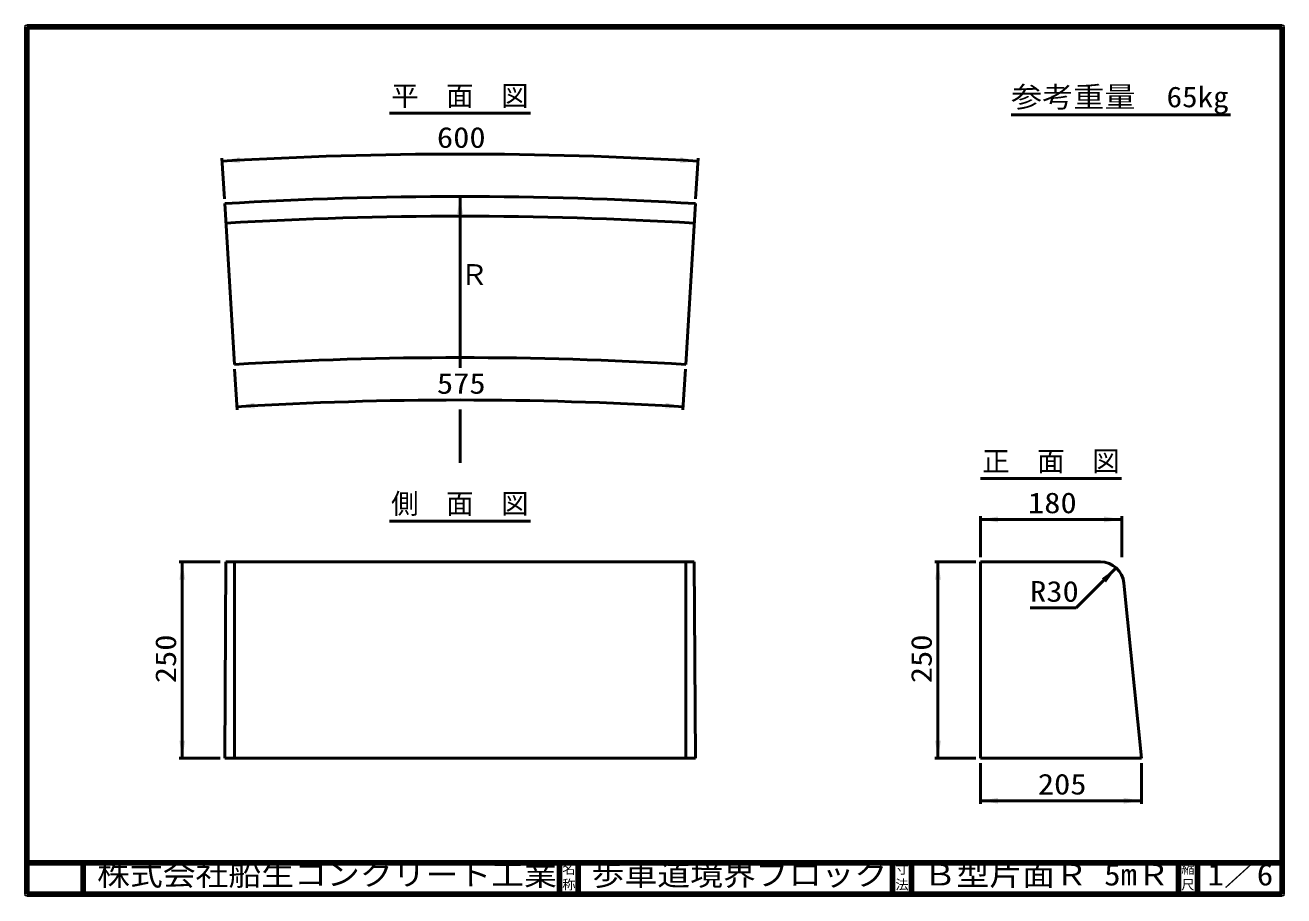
# Model space of a CAD drawing. Units: millimetres, scale not verified, with parts at other scales. Extents: x 100 to 15660, y -23307 to 2870.
import ezdxf
from ezdxf.enums import TextEntityAlignment as Align

# ---------------------------------------------------------------- set-up
doc = ezdxf.new("R2010")
doc.units = ezdxf.units.MM
doc.header["$LTSCALE"] = 5
doc.layers.add('V-nasSTD', color=7, linetype='Continuous', lineweight=50)
doc.styles.add('ＭＳ ゴシック', font='')
doc.styles.get('ＭＳ ゴシック').set_extended_font_data('MS Gothic')

msp = doc.modelspace()

# ---------------------------------------------------------------- hatches: boundary and pattern name
at = {"layer": 'V-nasSTD'}
for points in [[(783.552, 2431.175), (726.854, 2437.286), (782.469, 2449.894)], [(2183.948, 2431.175), (2240.646, 2437.286), (2185.031, 2449.894)], [(1493.125, 2268.75), (1483.75, 2325), (1474.375, 2268.75)], [(830.473, 1650.075), (773.776, 1656.194), (829.393, 1668.793)], [(2137.027, 1650.075), (2193.724, 1656.194), (2138.107, 1668.793)], [(3195.803, 1288.125), (3139.553, 1297.5), (3195.803, 1306.875)], [(3533.303, 1288.125), (3589.553, 1297.5), (3533.303, 1306.875)], [(609.324, 1106.25), (599.949, 1162.5), (590.574, 1106.25)], [(3013.928, 1106.25), (3004.553, 1162.5), (2995.178, 1106.25)], [(3538.859, 1096.705), (3572.004, 1143.109), (3525.601, 1109.963)], [(609.324, 593.75), (599.949, 537.5), (590.574, 593.75)], [(3013.928, 593.75), (3004.553, 537.5), (2995.178, 593.75)], [(3195.803, 411.875), (3139.553, 402.5), (3195.803, 393.125)], [(3595.803, 411.875), (3652.053, 402.5), (3595.803, 393.125)]]:
    msp.add_hatch(color=256, dxfattribs=at).paths.add_polyline_path(points)

# ---------------------------------------------------------------- linework, layer by layer
at = {"layer": 'V-nasSTD', "lineweight": 100}
for p, q in [((105, 2865), (105, 105)), ((4100, 2865), (105, 2865)), ((4100, 105), (4100, 2865)), ((105, 205), (4100, 205)), ((285, 205), (285, 105)), ((1800, 205), (1800, 105)), ((1860, 205), (1860, 105)), ((2860, 205), (2860, 105)), ((2920, 205), (2920, 105)), ((3770, 205), (3770, 105)), ((3830, 205), (3830, 105)), ((105, 105), (4100, 105))]:
    msp.add_line(p, q, dxfattribs=at)
at = {"layer": 'V-nasSTD'}
for p, q in [((1259.375, 2590), (1708.125, 2590)), ((3935, 2584.806), (3237, 2584.806)), ((726.255, 2447.268), (734.05, 2317.502)), ((2241.245, 2447.268), (2233.45, 2317.502)), ((1483.75, 2325), (1483.75, 1780)), ((734.949, 2302.529), (765.681, 1790.951)), ((2232.551, 2302.529), (2201.819, 1790.951)), ((766.58, 1775.978), (774.376, 1646.212)), ((2200.92, 1775.978), (2193.124, 1646.212)), ((1483.75, 1647.5), (1483.75, 1477.5)), ((3140.178, 1427.5), (3588.928, 1427.5)), ((1259.375, 1292.5), (1708.125, 1292.5)), ((3139.553, 1307.5), (3139.553, 1177.5)), ((3139.553, 1297.5), (3589.553, 1297.5)), ((3589.553, 1307.5), (3589.553, 1177.5)), ((589.949, 1162.5), (719.949, 1162.5)), ((599.949, 537.5), (599.949, 1162.5)), ((738.697, 1162.5), (734.949, 537.5)), ((738.697, 1162.5), (2228.803, 1162.5)), ((765.681, 537.5), (765.681, 1162.5)), ((2201.819, 1162.5), (2201.819, 537.5)), ((2232.551, 537.5), (2228.803, 1162.5)), ((2994.553, 1162.5), (3124.553, 1162.5)), ((3004.553, 537.5), (3004.553, 1162.5)), ((3139.553, 1162.5), (3139.553, 537.5)), ((3521.679, 1162.5), (3139.553, 1162.5)), ((3444.725, 1015.83), (3572.004, 1143.109)), ((3596.307, 1094.963), (3652.053, 537.5)), ((3297.725, 1015.83), (3444.725, 1015.83)), ((589.949, 537.5), (719.949, 537.5)), ((734.949, 537.5), (2232.551, 537.5)), ((2994.553, 537.5), (3124.553, 537.5)), ((3139.553, 537.5), (3652.053, 537.5)), ((3139.553, 392.5), (3139.553, 522.5)), ((3652.053, 392.5), (3652.053, 522.5)), ((3139.553, 402.5), (3652.053, 402.5))]:
    msp.add_line(p, q, dxfattribs=at)
at = {"layer": 'V-nasSTD', "lineweight": 13}
msp.add_lwpolyline([(100, 100), (100, 2870), (4105, 2870), (4105, 100)], close=True, dxfattribs=at)
at = {"layer": 'V-nasSTD'}
for centre, radius, start, end in [((1483.75, -10162.5), 12622.5, 86.56225, 93.43775), ((1483.75, -10162.5), 12487.5, 86.56225, 93.43775), ((1483.75, -10162.5), 12425, 86.56225, 93.43775), ((1483.75, -10162.5), 11975, 86.56225, 93.43775), ((1483.75, -10162.5), 11840, 86.56225, 93.43775), ((3521.679, 1087.5), 75, 5.71059, 90)]:
    msp.add_arc(centre, radius, start, end, dxfattribs=at)

# ---------------------------------------------------------------- texts
at = {"layer": 'V-nasSTD', "style": 'ＭＳ ゴシック', "width": 1.1}
for s, height, p in [('参考重量\u300065kg', 65.98, (3237, 2674.806)), ('株式会社船生コンクリート工業', 69.65, (328.75, 202.5)), ('歩車道境界ブロック', 69.65, (1902.5, 202.5)), ('Ｂ型片面Ｒ 5mＲ', 69.65, (2958.75, 202.5)), ('1／6', 69.65, (3862.5, 202.582))]:
    msp.add_text(s, height=height, dxfattribs=at).set_placement(p, align=Align.TOP_LEFT)
at = {"layer": 'V-nasSTD', "style": 'ＭＳ ゴシック'}
for s, height, p in [('平\u3000面\u3000図', 64.15, (1264.375, 2677.5)), ('正\u3000面\u3000図', 64.15, (3145.178, 1515)), ('側\u3000面\u3000図', 64.15, (1264.375, 1380)), ('名', 30.79, (1808.982, 200.999)), ('寸', 30.79, (2868.982, 200.999)), ('縮', 30.79, (3778.982, 200.999)), ('称', 30.79, (1808.976, 151.01)), ('法', 30.79, (2868.976, 151.01)), ('尺', 30.79, (3778.976, 151.01))]:
    msp.add_text(s, height=height, dxfattribs=at).set_placement(p, align=Align.TOP_LEFT)
at = {"layer": 'V-nasSTD', "style": 'ＭＳ ゴシック', "width": 1.15}
for s, p in [('600', (1410.25, 2460)), ('575', (1410.25, 1677.5)), ('180', (3291.053, 1297.5)), ('R30', (3297.725, 1015.83)), ('205', (3322.303, 402.5))]:
    msp.add_text(s, height=65.98, dxfattribs=at).set_placement(p, align=Align.BOTTOM_LEFT)
at = {"layer": 'V-nasSTD', "style": 'ＭＳ ゴシック'}
msp.add_text('Ｒ', height=65.98, dxfattribs=at).set_placement((1483.75, 2023.75), align=Align.BOTTOM_LEFT)
at = {"layer": 'V-nasSTD', "style": 'ＭＳ ゴシック', "width": 1.15}
for p in [(599.949, 776.5), (3004.553, 776.5)]:
    msp.add_text('250', height=65.98, rotation=90, dxfattribs=at).set_placement(p, align=Align.BOTTOM_LEFT)

doc.saveas('drawing.dxf')
